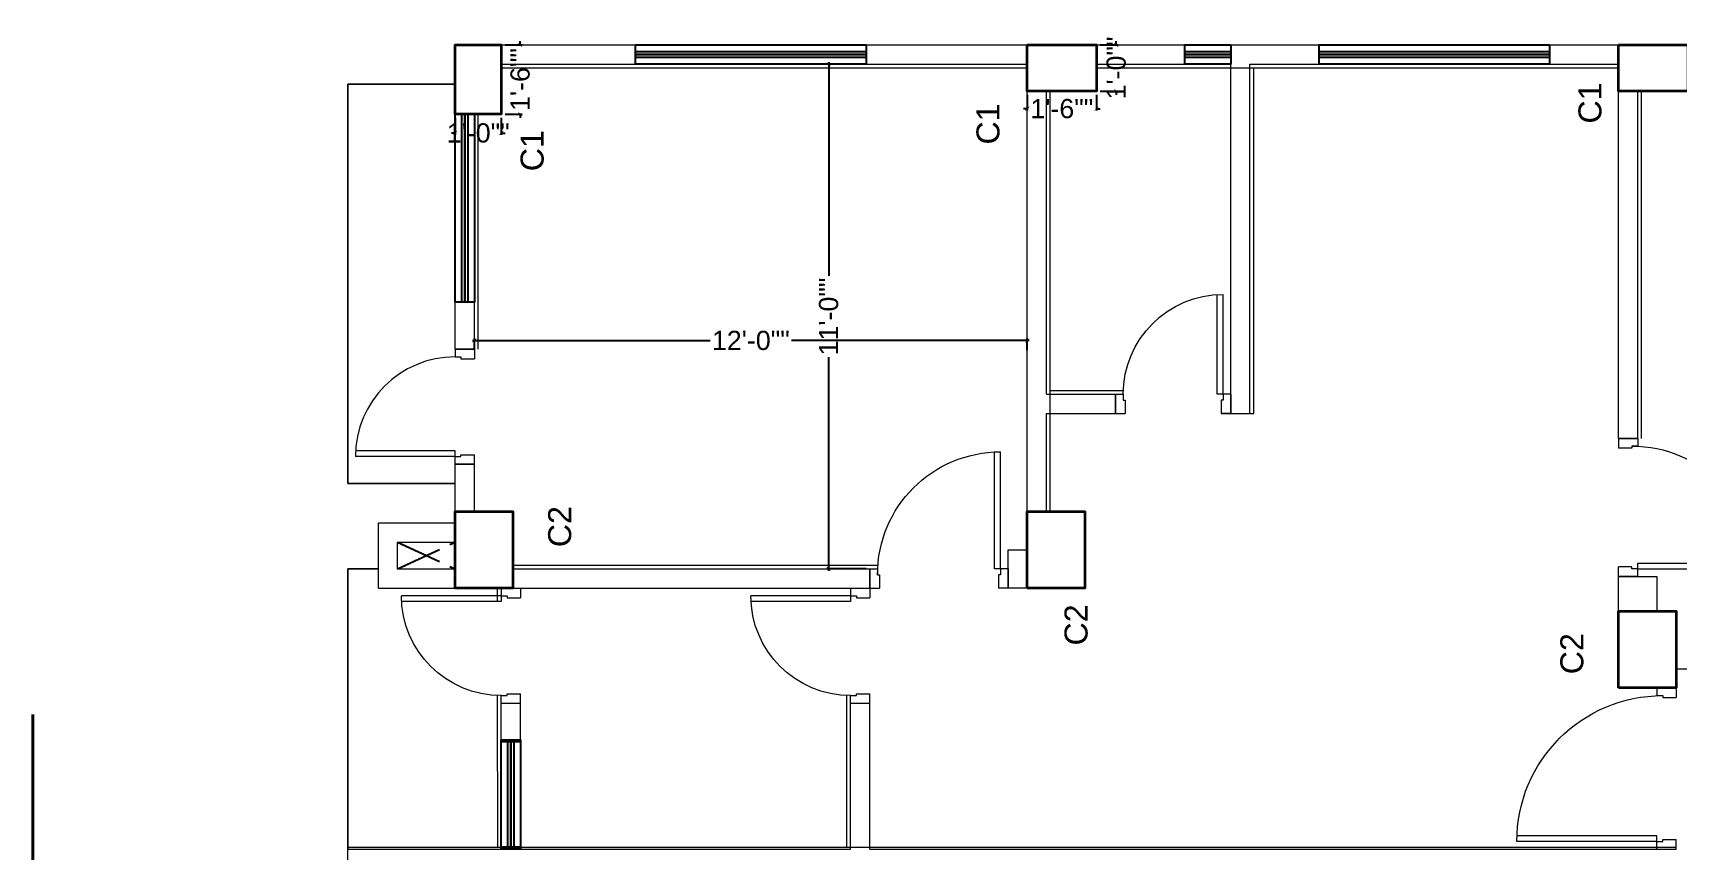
# Model space of a CAD drawing. Header units: inches. Extents: x -6918 to 21732, y -6368 to 1797.
# Drawn here: x -185.8 to 242.2, y -179.9 to 32.8 of the extents above; entities that cross this region are included whole.
import ezdxf

# ---------------------------------------------------------------- set-up
doc = ezdxf.new("R2010")
doc.units = ezdxf.units.IN
doc.header["$MEASUREMENT"] = 0
doc.linetypes.add('ACAD_ISO02W100', pattern=[15, 12, -3])
for name, color, linetype, lineweight in [('COLOUMN', 10, 'Continuous', 35), ('DIM', 10, 'Continuous', 18), ('dim-8', 7, 'Continuous', 9), ('Dimensoin', 98, 'Continuous', 9), ('Door', 6, 'Continuous', 15), ('Raling', 1, 'Continuous', 15), ('Varanda', 16, 'Continuous', 15), ('WALL', 7, 'Continuous', 20), ('WINDOW', 5, 'Continuous', 25)]:
    doc.layers.add(name, color=color, linetype=linetype, lineweight=lineweight)
for name, color, linetype in [('DOT', 140, 'ACAD_ISO02W100'), ('S-DIM', 7, 'Continuous'), ('Text', 7, 'Continuous')]:
    doc.layers.add(name, color=color, linetype=linetype)
doc.styles.add('ARIAL', font='arial.ttf')
doc.styles.get("Standard").update_dxf_attribs({"font": 'arial.ttf'})
doc.dimstyles.new('Column Shedule', dxfattribs={"dimscale": 0, "dimtxt": 5, "dimasz": 1, "dimexe": 0.5, "dimexo": 1, "dimgap": 1, "dimtad": 0, "dimdec": 0, "dimzin": 11, "dimdsep": 46, "dimlunit": 3, "dimtxsty": 'ARIAL', "dimblk": 'ARCHTICK', "dimcen": 0.09375, "dimdle": 0.5, "dimclrd": 5, "dimclre": 7, "dimclrt": 7, "dimadec": 0, "dimazin": 0, "dimtfac": 1, "dimtdec": 0, "dimtix": 1, "dimtofl": 0, "dimtmove": 2, "dimatfit": 3, "dimldrblk": 'ARCHTICK', "dimfxl": 3, "dimtolj": 1, "dimtzin": 3, "dimlwd": -1, "dimlwe": -1, "dimarcsym": 1})

# ---------------------------------------------------------------- blocks, each defined once
blk = doc.blocks.new('A$C71373806')
at = {"layer": 'Door'}
for p, q in [((2, 5), (2, 31)), ((3.5, 5), (3.5, 30.96)), ((0, 5), (0, 0)), ((0, 5), (2, 5)), ((2, 5), (2, 3.5)), ((2, 5), (3.5, 5)), ((28, 5), (28, 3.5)), ((30, 5), (28, 5)), ((30, 5), (30, 0)), ((0, 0), (2.5, 0)), ((2, 3.5), (2.5, 3.5)), ((2.5, 3.5), (2.5, 0)), ((27.5, 3.5), (27.5, 0)), ((28, 3.5), (27.5, 3.5)), ((30, 0), (27.5, 0))]:
    blk.add_line(p, q, dxfattribs=at)
blk.add_arc((2, 5), 26, 0, 90, dxfattribs=at)
blk = doc.blocks.new('M door')
at = {"layer": 'Door'}
for p, q in [((10890.88, 11660.35), (10895.88, 11660.35)), ((10890.88, 11660.35), (10890.88, 11658.35)), ((10895.88, 11660.35), (10895.88, 11657.85)), ((10890.88, 11658.35), (10892.38, 11658.35)), ((10892.38, 11658.35), (10892.38, 11657.85)), ((10892.38, 11657.85), (10895.88, 11657.85)), ((10890.88, 11626.35), (10860.38, 11626.35)), ((10890.88, 11627.85), (10860.42, 11627.85)), ((10890.88, 11626.35), (10890.88, 11627.85)), ((10890.88, 11624.35), (10890.88, 11626.35)), ((10890.88, 11626.35), (10892.38, 11626.35)), ((10890.88, 11624.35), (10895.88, 11624.35)), ((10892.38, 11626.85), (10895.88, 11626.85)), ((10892.38, 11626.35), (10892.38, 11626.85)), ((10895.88, 11624.35), (10895.88, 11626.85))]:
    blk.add_line(p, q, dxfattribs=at)
blk.add_arc((10892.38, 11626.35), 32, 90, 180, dxfattribs=at)
blk = doc.blocks.new('door')
at = {"layer": 'Door'}
for p, q in [((380.47, 5770.2), (375.47, 5770.2)), ((375.47, 5770.2), (375.47, 5767.7)), ((380.47, 5770.2), (380.47, 5768.2)), ((378.97, 5767.7), (375.47, 5767.7)), ((380.47, 5768.2), (378.97, 5768.2)), ((378.97, 5768.2), (378.97, 5767.7)), ((380.47, 5731.7), (416.94, 5731.7)), ((380.47, 5730.2), (380.47, 5731.7)), ((375.47, 5728.2), (375.47, 5730.7)), ((378.97, 5730.7), (375.47, 5730.7)), ((380.47, 5728.2), (375.47, 5728.2)), ((378.97, 5730.2), (378.97, 5730.7)), ((380.47, 5730.2), (378.97, 5730.2)), ((380.47, 5730.2), (416.97, 5730.2)), ((380.47, 5728.2), (380.47, 5730.2))]:
    blk.add_line(p, q, dxfattribs=at)
blk.add_arc((378.97, 5730.2), 38, 0, 90, dxfattribs=at)
blk = doc.blocks.new('ADFSDF')
at = {"layer": 'COLOUMN'}
for points in [[(-22045.23, -19135.6), (-22025.23, -19135.6), (-22025.23, -19150.6), (-22045.23, -19150.6)], [(-21921.73, -19135.6), (-21903.73, -19135.6), (-21903.73, -19147.6), (-21921.73, -19147.6)], [(-22045.23, -19284.6), (-22025.23, -19284.6), (-22025.23, -19299.6), (-22045.23, -19299.6)], [(-21903.73, -19284.6), (-21903.73, -19302.6), (-21915.73, -19302.6), (-21915.73, -19284.6)], [(-22071.23, -19438.6), (-22051.23, -19438.6), (-22051.23, -19453.6), (-22071.23, -19453.6)], [(-21903.73, -19438.6), (-21903.73, -19456.6), (-21915.73, -19456.6), (-21915.73, -19438.6)]]:
    blk.add_lwpolyline(points, close=True, dxfattribs=at)
blk = doc.blocks.new('_ArchTick')
at = {"color": 0, "linetype": 'ByBlock', "const_width": 0.15}
blk.add_lwpolyline([(-0.5, -0.5), (0.5, 0.5)], dxfattribs=at)
blk = doc.blocks.new('*D15')
at = {"layer": 'Defpoints', "color": 0, "lineweight": 40, "transparency": 16777216}
for p in [(91.19, 29.63), (91.19, 17.63), (96.36, 17.63)]:
    blk.add_point(p, dxfattribs=at)
at = {"layer": 'Text', "color": 5, "transparency": 16777216}
for p, q in [((96.36, 29.63), (96.36, 30.63)), ((96.36, 17.63), (96.36, 16.63))]:
    blk.add_line(p, q, dxfattribs=at)
at = {"layer": 'Text', "color": 7, "transparency": 16777216}
for p, q in [((92.19, 29.63), (96.86, 29.63)), ((92.19, 17.63), (96.86, 17.63))]:
    blk.add_line(p, q, dxfattribs=at)
at = {"layer": 'Text', "color": 5, "transparency": 16777216}
for p, rotation in [((96.36, 29.63), 270), ((96.36, 17.63), 90)]:
    blk.add_blockref('_ArchTick', p, dxfattribs=dict(at, rotation=rotation))
at = {"layer": 'Text', "color": 7, "transparency": 16777216, "insert": (96.36, 23.63), "char_height": 5, "attachment_point": 5, "rotation": 90, "style": 'ARIAL'}
blk.add_mtext('\\A1;1\'-0""', dxfattribs=at)
blk = doc.blocks.new('*D16')
at = {"layer": 'Defpoints', "color": 0, "lineweight": 40, "transparency": 16777216}
for p in [(73.19, 17.63), (91.19, 17.63), (73.19, 13.02)]:
    blk.add_point(p, dxfattribs=at)
at = {"layer": 'Text', "color": 5, "transparency": 16777216}
for p, q in [((73.19, 13.02), (72.19, 13.02)), ((91.19, 13.02), (92.19, 13.02))]:
    blk.add_line(p, q, dxfattribs=at)
at = {"layer": 'Text', "color": 7, "transparency": 16777216}
for p, q in [((73.19, 16.63), (73.19, 12.52)), ((91.19, 16.63), (91.19, 12.52))]:
    blk.add_line(p, q, dxfattribs=at)
at = {"layer": 'Text', "color": 5, "transparency": 16777216}
blk.add_blockref('_ArchTick', (73.19, 13.02), dxfattribs=at)
at = {"layer": 'Text', "color": 5, "transparency": 16777216, "rotation": 180}
blk.add_blockref('_ArchTick', (91.19, 13.02), dxfattribs=at)
at = {"layer": 'Text', "color": 7, "transparency": 16777216, "insert": (82.19, 13.02), "char_height": 5, "attachment_point": 5, "style": 'ARIAL'}
blk.add_mtext('\\A1;1\'-6""', dxfattribs=at)
blk = doc.blocks.new('*D17')
at = {"layer": 'Defpoints', "color": 0, "lineweight": 40, "transparency": 16777216}
for p in [(-63.81, 29.63), (-63.81, 11.63), (-58.89, 11.63)]:
    blk.add_point(p, dxfattribs=at)
at = {"layer": 'Text', "color": 5, "transparency": 16777216}
for p, q in [((-58.89, 29.63), (-58.89, 30.63)), ((-58.89, 11.63), (-58.89, 10.63))]:
    blk.add_line(p, q, dxfattribs=at)
at = {"layer": 'Text', "color": 7, "transparency": 16777216}
for p, q in [((-62.81, 29.63), (-58.39, 29.63)), ((-62.81, 11.63), (-58.39, 11.63))]:
    blk.add_line(p, q, dxfattribs=at)
at = {"layer": 'Text', "color": 5, "transparency": 16777216}
for p, rotation in [((-58.89, 29.63), 270), ((-58.89, 11.63), 90)]:
    blk.add_blockref('_ArchTick', p, dxfattribs=dict(at, rotation=rotation))
at = {"layer": 'Text', "color": 7, "transparency": 16777216, "insert": (-58.89, 20.63), "char_height": 5, "attachment_point": 5, "rotation": 90, "style": 'ARIAL'}
blk.add_mtext('\\A1;1\'-6""', dxfattribs=at)
blk = doc.blocks.new('*D18')
at = {"layer": 'Defpoints', "color": 0, "lineweight": 40, "transparency": 16777216}
for p in [(-75.81, 11.63), (-63.81, 11.63), (-75.81, 6.68)]:
    blk.add_point(p, dxfattribs=at)
at = {"layer": 'Text', "color": 7, "transparency": 16777216}
for p, q in [((-75.81, 10.63), (-75.81, 6.18)), ((-63.81, 10.63), (-63.81, 6.18))]:
    blk.add_line(p, q, dxfattribs=at)
at = {"layer": 'Text', "color": 5, "transparency": 16777216}
for p, q in [((-75.81, 6.68), (-76.81, 6.68)), ((-63.81, 6.68), (-62.81, 6.68))]:
    blk.add_line(p, q, dxfattribs=at)
blk.add_blockref('_ArchTick', (-75.81, 6.68), dxfattribs=at)
at = {"layer": 'Text', "color": 5, "transparency": 16777216, "rotation": 180}
blk.add_blockref('_ArchTick', (-63.81, 6.68), dxfattribs=at)
at = {"layer": 'Text', "color": 7, "transparency": 16777216, "insert": (-69.81, 6.68), "char_height": 5, "attachment_point": 5, "style": 'ARIAL'}
blk.add_mtext('\\A1;1\'-0""', dxfattribs=at)
blk = doc.blocks.new('*D32')
at = {"layer": 'Defpoints', "color": 0, "lineweight": 40, "transparency": 16777216}
for p in [(91.19, 29.63), (91.19, 17.63), (96.36, 17.63)]:
    blk.add_point(p, dxfattribs=at)
at = {"layer": 'Text', "color": 5, "transparency": 16777216}
for p, q in [((96.36, 29.63), (96.36, 30.63)), ((96.36, 17.63), (96.36, 16.63))]:
    blk.add_line(p, q, dxfattribs=at)
at = {"layer": 'Text', "color": 7, "transparency": 16777216}
for p, q in [((92.19, 29.63), (96.86, 29.63)), ((92.19, 17.63), (96.86, 17.63))]:
    blk.add_line(p, q, dxfattribs=at)
at = {"layer": 'Text', "color": 5, "transparency": 16777216}
for p, rotation in [((96.36, 29.63), 270), ((96.36, 17.63), 90)]:
    blk.add_blockref('_ArchTick', p, dxfattribs=dict(at, rotation=rotation))
at = {"layer": 'Text', "color": 7, "transparency": 16777216, "insert": (96.36, 23.63), "char_height": 5, "attachment_point": 5, "rotation": 90, "style": 'ARIAL'}
blk.add_mtext('\\A1;1\'-0""', dxfattribs=at)
blk = doc.blocks.new('*D33')
at = {"layer": 'Defpoints', "color": 0, "lineweight": 40, "transparency": 16777216}
for p in [(73.19, 17.63), (91.19, 17.63), (73.19, 13.02)]:
    blk.add_point(p, dxfattribs=at)
at = {"layer": 'Text', "color": 5, "transparency": 16777216}
for p, q in [((73.19, 13.02), (72.19, 13.02)), ((91.19, 13.02), (92.19, 13.02))]:
    blk.add_line(p, q, dxfattribs=at)
at = {"layer": 'Text', "color": 7, "transparency": 16777216}
for p, q in [((73.19, 16.63), (73.19, 12.52)), ((91.19, 16.63), (91.19, 12.52))]:
    blk.add_line(p, q, dxfattribs=at)
at = {"layer": 'Text', "color": 5, "transparency": 16777216}
blk.add_blockref('_ArchTick', (73.19, 13.02), dxfattribs=at)
at = {"layer": 'Text', "color": 5, "transparency": 16777216, "rotation": 180}
blk.add_blockref('_ArchTick', (91.19, 13.02), dxfattribs=at)
at = {"layer": 'Text', "color": 7, "transparency": 16777216, "insert": (82.19, 13.02), "char_height": 5, "attachment_point": 5, "style": 'ARIAL'}
blk.add_mtext('\\A1;1\'-6""', dxfattribs=at)
blk = doc.blocks.new('*D34')
at = {"layer": 'Defpoints', "color": 0, "lineweight": 40, "transparency": 16777216}
for p in [(-63.81, 29.63), (-63.81, 11.63), (-58.89, 11.63)]:
    blk.add_point(p, dxfattribs=at)
at = {"layer": 'Text', "color": 5, "transparency": 16777216}
for p, q in [((-58.89, 29.63), (-58.89, 30.63)), ((-58.89, 11.63), (-58.89, 10.63))]:
    blk.add_line(p, q, dxfattribs=at)
at = {"layer": 'Text', "color": 7, "transparency": 16777216}
for p, q in [((-62.81, 29.63), (-58.39, 29.63)), ((-62.81, 11.63), (-58.39, 11.63))]:
    blk.add_line(p, q, dxfattribs=at)
at = {"layer": 'Text', "color": 5, "transparency": 16777216}
for p, rotation in [((-58.89, 29.63), 270), ((-58.89, 11.63), 90)]:
    blk.add_blockref('_ArchTick', p, dxfattribs=dict(at, rotation=rotation))
at = {"layer": 'Text', "color": 7, "transparency": 16777216, "insert": (-58.89, 20.63), "char_height": 5, "attachment_point": 5, "rotation": 90, "style": 'ARIAL'}
blk.add_mtext('\\A1;1\'-6""', dxfattribs=at)
blk = doc.blocks.new('*D35')
at = {"layer": 'Defpoints', "color": 0, "lineweight": 40, "transparency": 16777216}
for p in [(-75.81, 11.63), (-63.81, 11.63), (-75.81, 6.68)]:
    blk.add_point(p, dxfattribs=at)
at = {"layer": 'Text', "color": 7, "transparency": 16777216}
for p, q in [((-75.81, 10.63), (-75.81, 6.18)), ((-63.81, 10.63), (-63.81, 6.18))]:
    blk.add_line(p, q, dxfattribs=at)
at = {"layer": 'Text', "color": 5, "transparency": 16777216}
for p, q in [((-75.81, 6.68), (-76.81, 6.68)), ((-63.81, 6.68), (-62.81, 6.68))]:
    blk.add_line(p, q, dxfattribs=at)
blk.add_blockref('_ArchTick', (-75.81, 6.68), dxfattribs=at)
at = {"layer": 'Text', "color": 5, "transparency": 16777216, "rotation": 180}
blk.add_blockref('_ArchTick', (-63.81, 6.68), dxfattribs=at)
at = {"layer": 'Text', "color": 7, "transparency": 16777216, "insert": (-69.81, 6.68), "char_height": 5, "attachment_point": 5, "style": 'ARIAL'}
blk.add_mtext('\\A1;1\'-0""', dxfattribs=at)
blk = doc.blocks.new('*D172')
at = {"layer": 'Defpoints', "color": 0, "lineweight": 40, "transparency": 16777216}
for p in [(-70.81, -50.87), (73.19, -47.37), (73.19, -50.87)]:
    blk.add_point(p, dxfattribs=at)
at = {"layer": 'S-DIM', "color": 7, "transparency": 16777216}
for p, q in [((-70.81, -49.87), (-70.81, -46.87)), ((73.19, -49.87), (73.19, -46.87))]:
    blk.add_line(p, q, dxfattribs=at)
at = {"layer": 'S-DIM', "color": 5, "transparency": 16777216}
for p, q in [((-71.31, -47.37), (-9.41, -47.37)), ((73.69, -47.37), (11.78, -47.37))]:
    blk.add_line(p, q, dxfattribs=at)
at = {"layer": 'S-DIM', "color": 5, "transparency": 16777216, "rotation": 180}
blk.add_blockref('_ArchTick', (-70.81, -47.37), dxfattribs=at)
at = {"layer": 'S-DIM', "color": 5, "transparency": 16777216}
blk.add_blockref('_ArchTick', (73.19, -47.37), dxfattribs=at)
at = {"layer": 'S-DIM', "color": 7, "lineweight": 40, "transparency": 16777216, "insert": (1.19, -47.37), "char_height": 5, "attachment_point": 5, "style": 'ARIAL'}
blk.add_mtext('\\A1;12\'-0""', dxfattribs=at)
blk = doc.blocks.new('*D173')
at = {"layer": 'Defpoints', "color": 0, "lineweight": 40, "transparency": 16777216}
for p in [(21.47, 24.63), (32.19, 24.63), (32.19, -106.87)]:
    blk.add_point(p, dxfattribs=at)
at = {"layer": 'S-DIM', "color": 7, "transparency": 16777216}
for p, q in [((31.19, 24.63), (20.97, 24.63)), ((31.19, -106.87), (20.97, -106.87))]:
    blk.add_line(p, q, dxfattribs=at)
at = {"layer": 'S-DIM', "color": 5, "transparency": 16777216}
for p, q in [((21.47, 25.13), (21.47, -30.53)), ((21.47, -107.37), (21.47, -51.71))]:
    blk.add_line(p, q, dxfattribs=at)
for p, rotation in [((21.47, 24.63), 90), ((21.47, -106.87), 270)]:
    blk.add_blockref('_ArchTick', p, dxfattribs=dict(at, rotation=rotation))
at = {"layer": 'S-DIM', "color": 7, "lineweight": 40, "transparency": 16777216, "insert": (21.47, -41.12), "char_height": 5, "attachment_point": 5, "rotation": 90, "style": 'ARIAL'}
blk.add_mtext('\\A1;11\'-0""', dxfattribs=at)

msp = doc.modelspace()

# ---------------------------------------------------------------- linework, layer by layer
at = {"layer": 'dim-8', "ltscale": 2}
for points in [[(-63.81, 29.63), (73.19, 29.63)], [(-63.81, 29.63), (73.19, 29.63)], [(91.19, 29.63), (227.19, 29.63)], [(91.19, 29.63), (227.19, 29.63)], [(-63.81, 23.63), (73.19, 23.63)], [(91.19, 23.63), (227.19, 23.63)], [(-75.81, -91.87), (-75.81, -84.62), (-103.81, -84.62), (-103.81, 19.38), (-75.81, 19.38)], [(-75.81, -91.87), (-75.81, -84.62), (-103.81, -84.62), (-103.81, 19.38), (-75.81, 19.38)], [(-75.81, -269.87), (-95.81, -269.87), (-95.81, -257.87), (-103.81, -257.87), (-103.81, -106.87), (-95.81, -106.87), (-95.81, -94.87), (-75.81, -94.87)]]:
    msp.add_lwpolyline(points, dxfattribs=at)
at = {"layer": 'DOT'}
for p, q in [((-90.81, -99.87), (-75.81, -106.87)), ((-90.81, -106.87), (-75.81, -99.87)), ((-90.81, -99.87), (-75.81, -106.87)), ((-90.81, -106.87), (-75.81, -99.87))]:
    msp.add_line(p, q, dxfattribs=at)
at = {"layer": 'Raling', "color": 18, "lineweight": 40, "true_color": 0x000000}
msp.add_line((-185.81, -206.37), (-185.81, -144.79), dxfattribs=at)
at = {"layer": 'Varanda'}
for points in [[(-75.81, 19.38), (-103.81, 19.38), (-103.81, -84.62), (-75.81, -84.62)], [(-75.81, 19.38), (-103.81, 19.38), (-103.81, -84.62), (-75.81, -84.62)], [(-95.81, -106.87), (-103.81, -106.87), (-103.81, -179.87)], [(-95.81, -106.87), (-103.81, -106.87), (-103.81, -179.87)]]:
    msp.add_lwpolyline(points, dxfattribs=at)
at = {"layer": 'WALL'}
for p, q in [((-63.81, 29.63), (-28.81, 29.63)), ((-63.81, 29.63), (-28.81, 29.63)), ((-28.81, 24.63), (-28.81, 29.63)), ((-28.81, 24.63), (-28.81, 29.63)), ((31.19, 29.63), (73.19, 29.63)), ((31.19, 24.63), (31.19, 29.63)), ((31.19, 29.63), (73.19, 29.63)), ((31.19, 24.63), (31.19, 29.63)), ((91.19, 29.63), (114.19, 29.63)), ((91.19, 29.63), (114.19, 29.63)), ((114.19, 24.63), (114.19, 29.63)), ((114.19, 24.63), (114.19, 29.63)), ((126.19, 29.63), (149.19, 29.63)), ((126.19, 24.63), (126.19, 29.63)), ((126.19, 29.63), (149.19, 29.63)), ((126.19, 24.63), (126.19, 29.63)), ((149.19, 24.63), (149.19, 29.63)), ((149.19, 24.63), (149.19, 29.63)), ((209.19, 29.63), (227.19, 29.63)), ((209.19, 24.63), (209.19, 29.63)), ((209.19, 29.63), (227.19, 29.63)), ((209.19, 24.63), (209.19, 29.63)), ((-63.81, 24.63), (-28.81, 24.63)), ((31.19, 24.63), (73.19, 24.63)), ((91.19, 24.63), (114.19, 24.63)), ((126.19, -66.37), (126.19, 24.63)), ((126.19, -66.37), (126.19, 23.63)), ((131.19, -66.37), (131.19, 24.63)), ((131.19, 24.63), (149.19, 24.63)), ((132.19, -66.37), (132.19, 23.63)), ((209.19, 24.63), (227.19, 24.63)), ((73.19, -91.87), (73.19, 17.63)), ((73.19, -91.87), (73.19, 17.63)), ((78.19, -61.37), (78.19, 17.63)), ((79.19, -91.87), (79.19, 17.63)), ((227.19, -72.87), (227.19, 17.63)), ((227.19, -72.87), (227.19, 17.63)), ((232.19, -72.87), (232.19, 17.63)), ((233.19, -72.87), (233.19, 17.63)), ((-69.81, -49.62), (-69.81, 11.63)), ((-75.81, -49.62), (-75.81, -37.37)), ((-75.81, -49.62), (-75.81, -37.37)), ((-70.81, -49.62), (-70.81, -37.37)), ((-70.81, -49.62), (-75.81, -49.62)), ((-70.81, -49.62), (-75.81, -49.62)), ((78.19, -61.37), (96.19, -61.37)), ((79.19, -60.37), (98.21, -60.37)), ((96.19, -66.37), (96.19, -61.37)), ((96.19, -66.37), (96.19, -61.37)), ((78.19, -91.87), (78.19, -66.37)), ((78.19, -66.37), (96.19, -66.37)), ((79.19, -66.37), (96.19, -66.37)), ((123.69, -66.37), (132.19, -66.37)), ((126.19, -66.37), (131.19, -66.37)), ((227.19, -72.87), (232.19, -72.87)), ((227.19, -72.87), (232.19, -72.87)), ((-75.81, -91.87), (-75.81, -79.62)), ((-70.81, -79.62), (-75.81, -79.62)), ((-75.81, -91.87), (-75.81, -79.62)), ((-70.81, -79.62), (-75.81, -79.62)), ((-70.81, -91.87), (-70.81, -79.62)), ((-95.81, -111.87), (-95.81, -94.87)), ((-95.81, -94.87), (-75.81, -94.87)), ((-95.81, -111.87), (-95.81, -94.87)), ((-95.81, -94.87), (-75.81, -94.87)), ((-90.81, -106.87), (-90.81, -99.87)), ((-90.81, -99.87), (-75.81, -99.87)), ((-90.81, -106.87), (-90.81, -99.87)), ((-90.81, -99.87), (-75.81, -99.87)), ((68.19, -111.87), (68.19, -101.87)), ((68.19, -101.87), (73.19, -101.87)), ((68.19, -111.87), (68.19, -101.87)), ((68.19, -101.87), (73.19, -101.87)), ((-90.81, -106.87), (-75.81, -106.87)), ((-90.81, -106.87), (-75.81, -106.87)), ((-60.81, -105.87), (34.28, -105.87)), ((-60.81, -106.87), (32.19, -106.87)), ((32.19, -111.87), (32.19, -106.87)), ((32.19, -111.87), (32.19, -106.87)), ((227.19, -117.87), (227.19, -108.87)), ((227.19, -108.87), (237.19, -108.87)), ((227.19, -117.87), (227.19, -108.87)), ((227.19, -108.87), (237.19, -108.87)), ((237.19, -108.87), (237.19, -117.87)), ((237.19, -108.87), (237.19, -117.87)), ((-95.81, -111.87), (-75.81, -111.87)), ((-95.81, -111.87), (-75.81, -111.87)), ((-64.85, -111.87), (-64.85, -115.37)), ((-60.81, -111.87), (32.19, -111.87)), ((-60.81, -111.87), (32.19, -111.87)), ((73.19, -111.87), (68.19, -111.87)), ((73.19, -111.87), (68.19, -111.87)), ((242.19, -132.87), (364.19, -132.87)), ((-64.84, -139.85), (-64.83, -179.37)), ((26.19, -179.37), (26.19, -139.85)), ((227.19, -137.87), (237.19, -137.87)), ((227.19, -137.87), (237.19, -137.87)), ((-63.81, -151.87), (-63.81, -141.87)), ((-63.81, -141.87), (-58.81, -141.87)), ((-63.81, -141.87), (-58.81, -141.87)), ((-58.81, -151.87), (-58.81, -141.87)), ((-58.81, -151.87), (-58.81, -141.87)), ((27.19, -179.87), (27.19, -141.87)), ((27.19, -141.87), (32.19, -141.87)), ((27.19, -141.87), (32.19, -141.87)), ((32.19, -179.87), (32.19, -141.87)), ((32.19, -179.37), (32.19, -141.87)), ((-63.81, -151.37), (-58.81, -151.37)), ((-63.81, -151.87), (-58.81, -151.87)), ((-103.81, -179.37), (242.19, -179.37)), ((-103.81, -179.87), (27.19, -179.87)), ((-103.81, -182.37), (-103.81, -179.87)), ((-103.81, -182.37), (-103.81, -179.87)), ((32.19, -179.87), (242.19, -179.87))]:
    msp.add_line(p, q, dxfattribs=at)
at = {"layer": 'WINDOW'}
for points in [[(31.19, 29.63), (31.19, 24.63), (-28.81, 24.63), (-28.81, 29.63)], [(31.19, 29.63), (31.19, 24.63), (-28.81, 24.63), (-28.81, 29.63)], [(31.19, 27.88), (31.19, 26.38), (-28.81, 26.38), (-28.81, 27.88)], [(31.19, 27.88), (31.19, 26.38), (-28.81, 26.38), (-28.81, 27.88)], [(31.19, 27.13), (31.19, 27.13), (-28.81, 27.13), (-28.81, 27.13)], [(31.19, 27.13), (31.19, 27.13), (-28.81, 27.13), (-28.81, 27.13)], [(126.19, 29.63), (126.19, 24.63), (114.19, 24.63), (114.19, 29.63)], [(126.19, 29.63), (126.19, 24.63), (114.19, 24.63), (114.19, 29.63)], [(126.19, 27.88), (126.19, 26.38), (114.19, 26.38), (114.19, 27.88)], [(126.19, 27.88), (126.19, 26.38), (114.19, 26.38), (114.19, 27.88)], [(126.19, 27.13), (126.19, 27.13), (114.19, 27.13), (114.19, 27.13)], [(126.19, 27.13), (126.19, 27.13), (114.19, 27.13), (114.19, 27.13)], [(209.19, 29.63), (209.19, 24.63), (149.19, 24.63), (149.19, 29.63)], [(209.19, 29.63), (209.19, 24.63), (149.19, 24.63), (149.19, 29.63)], [(209.19, 27.88), (209.19, 26.38), (149.19, 26.38), (149.19, 27.88)], [(209.19, 27.88), (209.19, 26.38), (149.19, 26.38), (149.19, 27.88)], [(209.19, 27.13), (209.19, 27.13), (149.19, 27.13), (149.19, 27.13)], [(209.19, 27.13), (209.19, 27.13), (149.19, 27.13), (149.19, 27.13)], [(-74.06, 11.63), (-72.56, 11.63), (-72.56, -37.37), (-74.06, -37.37)], [(-74.06, 11.63), (-72.56, 11.63), (-72.56, -37.37), (-74.06, -37.37)], [(-73.31, 11.63), (-73.31, 11.63), (-73.31, -37.37), (-73.31, -37.37)], [(-73.31, 11.63), (-73.31, 11.63), (-73.31, -37.37), (-73.31, -37.37)], [(-63.81, -151.37), (-58.81, -151.37), (-58.81, -179.37), (-63.81, -179.37)], [(-63.81, -151.87), (-58.81, -151.87), (-58.81, -179.87), (-63.81, -179.87)], [(-62.06, -151.37), (-60.56, -151.37), (-60.56, -179.37), (-62.06, -179.37)], [(-62.06, -151.87), (-60.56, -151.87), (-60.56, -179.87), (-62.06, -179.87)], [(-61.31, -151.37), (-61.31, -151.37), (-61.31, -179.37), (-61.31, -179.37)], [(-61.31, -151.87), (-61.31, -151.87), (-61.31, -179.87), (-61.31, -179.87)]]:
    msp.add_lwpolyline(points, close=True, dxfattribs=at)
for points in [[(-70.81, 11.63), (-70.81, -37.37), (-75.81, -37.37), (-75.81, 11.63)], [(-70.81, 11.63), (-70.81, -37.37), (-75.81, -37.37), (-75.81, 11.63)], [(-74.06, 11.63), (-72.56, 11.63)], [(-74.06, 11.63), (-72.56, 11.63)]]:
    msp.add_lwpolyline(points, dxfattribs=at)

# ---------------------------------------------------------------- block references
at = {"layer": 'COLOUMN', "rotation": 90}
msp.add_blockref('ADFSDF', (-19211.41, 21933.36), dxfattribs=at)
msp.add_blockref('ADFSDF', (-19211.41, 21933.36), dxfattribs=at)
at = {"layer": 'DIM', "xscale": -1, "rotation": 90}
msp.add_blockref('M door', (11692.54, 10784.01), dxfattribs=at)
msp.add_blockref('M door', (11692.54, 10784.01), dxfattribs=at)
at = {"layer": 'DIM', "xscale": -1}
msp.add_blockref('M door', (11123.07, -11733.22), dxfattribs=at)
msp.add_blockref('M door', (11123.07, -11733.22), dxfattribs=at)
at = {"layer": 'Dimensoin', "xscale": -1}
msp.add_blockref('door', (617.66, -5908.07), dxfattribs=at)
msp.add_blockref('door', (617.66, -5908.07), dxfattribs=at)
at = {"layer": 'WALL', "xscale": -1}
msp.add_blockref('A$C71373806', (126.19, -66.37), dxfattribs=at)
msp.add_blockref('A$C71373806', (126.19, -66.37), dxfattribs=at)
at = {"layer": 'WALL', "rotation": 90}
msp.add_blockref('A$C71373806', (-70.81, -79.62), dxfattribs=at)
msp.add_blockref('A$C71373806', (-70.81, -79.62), dxfattribs=at)
at = {"layer": 'WALL', "xscale": -1, "rotation": 90}
for p in [(-58.81, -111.87), (-58.81, -111.87), (32.19, -111.87), (32.19, -111.87)]:
    msp.add_blockref('A$C71373806', p, dxfattribs=at)

# ---------------------------------------------------------------- texts
at = {"layer": 'Raling'}
for s, p in [('C1', (222.74, 9.15)), ('C1', (222.74, 9.15)), ('C1', (65.95, 3.69)), ('C1', (65.95, 3.69)), ('C1', (-52.78, -3.27)), ('C1', (-52.78, -3.27)), ('C2', (-45.6, -101.21)), ('C2', (-45.6, -101.21)), ('C2', (88.89, -126.82)), ('C2', (88.89, -126.82)), ('C2', (218.02, -134.32)), ('C2', (218.02, -134.32))]:
    msp.add_text(s, height=6, rotation=90, dxfattribs=at).set_placement(p)

# ---------------------------------------------------------------- dimensions: what is measured, and where the dimension line sits
at = {"layer": 'S-DIM', "color": 18, "lineweight": 40, "true_color": 0x000000}
for base, p1, p2, angle, picture, middle in [((21.47040378, 24.62860445), (32.18642495, -106.87139555), (32.18642495, 24.62860445), 90, '*D173', (21.47040378, -41.12139555)), ((73.19, -47.37), (-70.81, -50.87), (73.19, -50.87), 180, '*D172', (1.19, -47.37))]:
    dim = msp.add_linear_dim(base=base, p1=p1, p2=p2, angle=angle, dimstyle='Column Shedule', override={"dimscale": 1, "dimpost": '"'}, dxfattribs=at)
    dim.commit()
    dim.dimension.update_dxf_attribs({"geometry": picture, "text_midpoint": middle})
at = {"layer": 'Text'}
for base, p1, p2, angle, picture, middle in [((-58.89, 11.63), (-63.81, 29.63), (-63.81, 11.63), 90, '*D17', (-58.89, 20.63)), ((-58.89, 11.63), (-63.81, 29.63), (-63.81, 11.63), 90, '*D34', (-58.89, 20.63)), ((96.36, 17.63), (91.19, 29.63), (91.19, 17.63), 90, '*D15', (96.36, 23.63)), ((96.36, 17.63), (91.19, 29.63), (91.19, 17.63), 90, '*D32', (96.36, 23.63)), ((73.19, 13.02), (91.19, 17.63), (73.19, 17.63), 180, '*D16', (82.19, 13.02)), ((73.19, 13.02), (91.19, 17.63), (73.19, 17.63), 180, '*D33', (82.19, 13.02)), ((-75.81, 6.68), (-63.81, 11.63), (-75.81, 11.63), 180, '*D18', (-69.81, 6.68)), ((-75.81, 6.68), (-63.81, 11.63), (-75.81, 11.63), 180, '*D35', (-69.81, 6.68))]:
    dim = msp.add_linear_dim(base=base, p1=p1, p2=p2, angle=angle, dimstyle='Column Shedule', override={"dimscale": 1, "dimpost": '"'}, dxfattribs=at)
    dim.commit()
    dim.dimension.update_dxf_attribs({"geometry": picture, "text_midpoint": middle})

doc.saveas('drawing.dxf')
